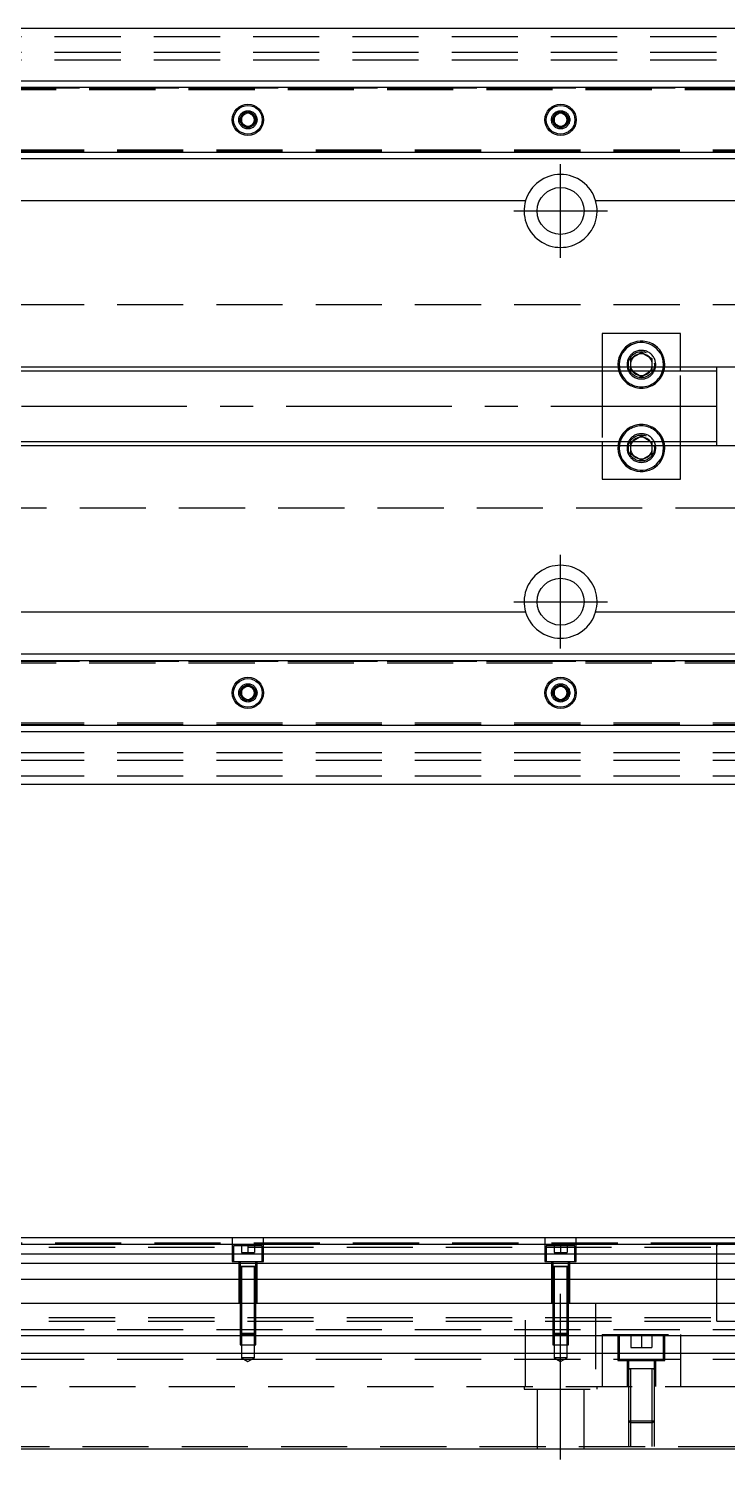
# Model space of a CAD drawing. Extents: x -10 to 728, y -248 to 77.
# Drawn here: x 337.9 to 472, y -202.1 to 72.5 of the extents above; entities that cross this region are included whole.
import ezdxf

# ---------------------------------------------------------------- set-up
doc = ezdxf.new("R2010")
doc.units = 0
doc.linetypes.add('CENTER', pattern=[50.8, 31.75, -6.35, 6.35, -6.35])
doc.linetypes.add('DASHED', pattern=[19.05, 12.7, -6.35])
doc.layers.get('0').update_dxf_attribs({"linetype": 'CONTINUOUS'})
doc.layers.add('CENTER', color=1, linetype='CENTER')

msp = doc.modelspace()

# ---------------------------------------------------------------- linework, layer by layer
at = {"color": 7, "linetype": 'CONTINUOUS'}
for p, q in [((520, 72.5), (335, 72.5)), ((335, 62.5), (520, 62.5)), ((335, 61.247728), (520, 61.247728)), ((378.75, 55.721688), (380, 56.443376)), ((378.75, 54.278312), (378.75, 55.721688)), ((380, 56.443376), (381.25, 55.721688)), ((381.25, 55.721688), (381.25, 54.278312)), ((438.75, 55.721688), (440, 56.443376)), ((438.75, 54.278312), (438.75, 55.721688)), ((440, 56.443376), (441.25, 55.721688)), ((441.25, 55.721688), (441.25, 54.278312)), ((380, 53.556624), (378.75, 54.278312)), ((381.25, 54.278312), (380, 53.556624)), ((440, 53.556624), (438.75, 54.278312)), ((441.25, 54.278312), (440, 53.556624)), ((520, 48.752272), (335, 48.752272)), ((520, 47.5), (335, 47.5)), ((335, 39.5), (433.291796, 39.5)), ((446.708204, 39.5), (520, 39.5)), ((463, 14), (448, 14)), ((448, 14), (448, 7.5)), ((463, 7.5), (463, 14)), ((453.5, 9.1547), (455.5, 10.309402)), ((453.5, 7.5), (453.5, 9.1547)), ((455.5, 10.309402), (457.5, 9.1547)), ((457.5, 9.1547), (457.5, 7.5)), ((470, 7.5), (335, 7.5)), ((470, 7.5), (469.995, 7.5)), ((470, -7.500006), (470, 7.500006)), ((475, 7.5), (470, 7.5)), ((470.005, 7.5), (470, 7.5)), ((335, -7.5), (470, -7.5)), ((448, -7.5), (448, -14)), ((453.5, -9.1547), (453.5, -7.5)), ((457.5, -7.5), (457.5, -9.1547)), ((463, -14), (463, -7.5)), ((469.995, -7.5), (470, -7.5)), ((470, -7.5), (475, -7.5)), ((470, -7.5), (470.005, -7.5)), ((455.5, -10.309402), (453.5, -9.1547)), ((457.5, -9.1547), (455.5, -10.309402)), ((448, -14), (463, -14)), ((433.291796, -39.5), (335, -39.5)), ((520, -39.5), (446.708204, -39.5)), ((335, -47.5), (520, -47.5)), ((335, -48.752272), (520, -48.752272)), ((378.75, -54.278312), (380, -53.556624)), ((378.75, -55.721688), (378.75, -54.278312)), ((380, -53.556624), (381.25, -54.278312)), ((381.25, -54.278312), (381.25, -55.721688)), ((438.75, -54.278312), (440, -53.556624)), ((438.75, -55.721688), (438.75, -54.278312)), ((440, -53.556624), (441.25, -54.278312)), ((441.25, -54.278312), (441.25, -55.721688)), ((380, -56.443376), (378.75, -55.721688)), ((381.25, -55.721688), (380, -56.443376)), ((440, -56.443376), (438.75, -55.721688)), ((441.25, -55.721688), (440, -56.443376)), ((520, -61.247728), (335, -61.247728)), ((520, -62.5), (335, -62.5)), ((335, -72.5), (520, -72.5)), ((520, -159.62), (330.5, -159.62)), ((520, -160.872272), (330.5, -160.872272)), ((470, -168.12), (470, -160.619994)), ((470, -175.620006), (470, -160.619994)), ((470, -172.12), (470, -161.37)), ((330.5, -162.64668), (520, -162.64668)), ((520, -164.543076), (330.5, -164.543076)), ((520, -167.597372), (330.5, -167.597372)), ((0, -172.12), (520, -172.12)), ((470, -174.87), (470, -172.12)), ((470, -175.620006), (470, -174.87)), ((520, -178.42), (0, -178.42)), ((520, -181.82), (0, -181.82)), ((0, -200.12), (520, -200.12))]:
    msp.add_line(p, q, dxfattribs=at)
at = {"color": 3, "linetype": 'DASHED'}
for p, q in [((0, 71), (520, 71)), ((0, 68), (520, 68)), ((0, 66.5), (520, 66.5)), ((330.5, 61.1), (520, 61.1)), ((330.5, 60.8), (520, 60.8)), ((335, 61.1147), (520, 61.1147)), ((378.5, 55), (378.52041, 55.24661)), ((438.5, 55), (438.52041, 55.24661)), ((520, 49.2), (330.5, 49.2)), ((520, 48.9), (330.5, 48.9)), ((520, 48.8853), (335, 48.8853)), ((520, 19.5), (61.969694, 19.5)), ((457.983582, 8.286038), (458, 8)), ((448, 7.5), (448, 6.75)), ((448, 6.75), (448, -6.75)), ((453.5, 6.8453), (453.5, 7.5)), ((453.665064, 6.75), (453.5, 6.8453)), ((455.5, 5.690598), (453.665064, 6.75)), ((457.334936, 6.75), (455.5, 5.690598)), ((457.5, 6.8453), (457.334936, 6.75)), ((457.5, 7.5), (457.5, 6.8453)), ((463, 6.75), (463, 7.5)), ((463, -6.75), (463, 6.75)), ((448, -6.75), (448, -7.5)), ((453.5, -6.8453), (453.665064, -6.75)), ((453.5, -7.5), (453.5, -6.8453)), ((453.665064, -6.75), (455.5, -5.690598)), ((455.5, -5.690598), (457.334936, -6.75)), ((457.334936, -6.75), (457.5, -6.8453)), ((457.5, -6.8453), (457.5, -7.5)), ((457.983582, -7.713962), (458, -8)), ((463, -7.5), (463, -6.75)), ((61.969694, -19.5), (520, -19.5)), ((330.5, -48.9), (520, -48.9)), ((330.5, -49.2), (520, -49.2)), ((335, -48.8853), (520, -48.8853)), ((381.477374, -54.74045), (381.5, -55)), ((441.477374, -54.74045), (441.5, -55)), ((520, -60.8), (330.5, -60.8)), ((520, -61.1), (330.5, -61.1)), ((520, -61.1147), (335, -61.1147)), ((520, -66.5), (0, -66.5)), ((520, -68), (0, -68)), ((520, -71), (0, -71)), ((37.0075, -161.37), (470.0025, -161.37)), ((470.005, -160.62), (330.5, -160.62)), ((377, -159.62), (377, -164.12)), ((382.75, -161.12), (377.25, -161.12)), ((377.25, -161.12), (377.25, -164.12)), ((378.75, -161.12), (378.75, -162.42)), ((380, -161.12), (380, -162.42)), ((381.25, -161.12), (381.25, -162.42)), ((382.75, -164.12), (382.75, -161.12)), ((383, -164.12), (383, -159.62)), ((437, -159.62), (437, -164.12)), ((442.75, -161.12), (437.25, -161.12)), ((437.25, -161.12), (437.25, -164.12)), ((438.75, -161.12), (438.75, -162.42)), ((440, -161.12), (440, -162.42)), ((441.25, -161.12), (441.25, -162.42)), ((442.75, -164.12), (442.75, -161.12)), ((443, -164.12), (443, -159.62)), ((475, -160.62), (469.995, -160.62)), ((470, -160.62), (470, -161.169038)), ((470, -161.168872), (470, -160.62)), ((470, -167.919934), (470, -161.168872)), ((377, -164.12), (383, -164.12)), ((378.25, -164.12), (378.25, -172.12)), ((378.5, -164.12), (378.5, -165.12)), ((378.75, -162.42), (380, -162.42)), ((380, -162.42), (381.25, -162.42)), ((381.5, -165.12), (381.5, -164.12)), ((381.75, -172.12), (381.75, -164.12)), ((437, -164.12), (443, -164.12)), ((438.25, -164.12), (438.25, -172.12)), ((438.5, -164.12), (438.5, -165.12)), ((438.75, -162.42), (440, -162.42)), ((440, -162.42), (441.25, -162.42)), ((441.5, -165.12), (441.5, -164.12)), ((441.75, -172.12), (441.75, -164.12)), ((381.500006, -165.12), (378.499994, -165.12)), ((379.998804, -165.12), (378.499994, -165.12)), ((378.5, -165.115), (378.5, -165.12)), ((378.5, -165.12), (378.62467, -165.12)), ((378.624678, -165.12), (378.5, -165.12)), ((378.5, -165.12), (378.5, -172.12)), ((378.5, -165.12), (378.5, -165.125)), ((378.62467, -165.12), (381.375392, -165.12)), ((379.998804, -165.12), (378.624678, -165.12)), ((378.75, -165.12), (378.75, -172.12)), ((381.500006, -165.12), (379.998804, -165.12)), ((381.37533, -165.12), (379.998804, -165.12)), ((381.25, -172.12), (381.25, -165.12)), ((381.5, -165.12), (381.37533, -165.12)), ((381.375392, -165.12), (381.5, -165.12)), ((381.5, -165.12), (381.5, -165.115)), ((381.5, -172.12), (381.5, -165.12)), ((381.5, -165.125), (381.5, -165.12)), ((441.500006, -165.12), (438.499994, -165.12)), ((439.998804, -165.12), (438.499994, -165.12)), ((438.5, -165.115), (438.5, -165.12)), ((438.5, -165.12), (438.62467, -165.12)), ((438.624678, -165.12), (438.5, -165.12)), ((438.5, -165.12), (438.5, -172.12)), ((438.5, -165.12), (438.5, -165.125)), ((438.62467, -165.12), (441.375392, -165.12)), ((439.998804, -165.12), (438.624678, -165.12)), ((438.75, -165.12), (438.75, -172.12)), ((441.500006, -165.12), (439.998804, -165.12)), ((441.37533, -165.12), (439.998804, -165.12)), ((441.25, -172.12), (441.25, -165.12)), ((441.5, -165.12), (441.37533, -165.12)), ((441.375392, -165.12), (441.5, -165.12)), ((441.5, -165.12), (441.5, -165.115)), ((441.5, -172.12), (441.5, -165.12)), ((441.5, -165.125), (441.5, -165.12)), ((470, -172.12023), (470, -167.919934)), ((378.5, -172.12), (378.5, -177.87)), ((378.500006, -172.12), (378.500002, -177.87)), ((378.75, -172.12), (378.75, -178.12)), ((381.25, -178.12), (381.25, -172.12)), ((381.499998, -177.87), (381.499994, -172.12)), ((381.5, -177.87), (381.5, -172.12)), ((433.291796, -188.12), (433.291796, -172.12)), ((438.5, -172.12), (438.5, -177.87)), ((438.500006, -172.12), (438.500002, -177.87)), ((438.75, -172.12), (438.75, -178.12)), ((441.25, -178.12), (441.25, -172.12)), ((441.499998, -177.87), (441.499994, -172.12)), ((441.5, -177.87), (441.5, -172.12)), ((446.708204, -172.12), (446.708204, -188.12)), ((470, -175.070962), (470, -172.12023)), ((37.0075, -174.87), (470.0025, -174.87)), ((37.0075, -175.62), (470.0025, -175.62)), ((469.995, -175.62), (470, -175.62)), ((470, -175.619332), (470, -175.070962)), ((470, -175.62), (470, -175.619332)), ((470, -175.62), (475, -175.62)), ((470, -175.62), (470.005, -175.62)), ((520, -177.27), (0, -177.27)), ((378.5, -177.87), (381.5, -177.87)), ((378.5, -177.87), (378.75, -178.12)), ((378.500002, -177.87), (378.500006, -178.42)), ((378.500006, -178.42), (378.500006, -180.12)), ((381.25, -178.12), (378.75, -178.12)), ((378.75, -178.12), (378.75, -180.12)), ((381.25, -178.12), (381.5, -177.87)), ((381.25, -180.12), (381.25, -178.12)), ((381.499994, -178.42), (381.499998, -177.87)), ((381.499994, -180.12), (381.499994, -178.42)), ((438.5, -177.87), (441.5, -177.87)), ((438.5, -177.87), (438.75, -178.12)), ((438.500002, -177.87), (438.500006, -178.42)), ((438.500006, -178.42), (438.500006, -180.12)), ((441.25, -178.12), (438.75, -178.12)), ((438.75, -178.12), (438.75, -180.12)), ((441.25, -178.12), (441.5, -177.87)), ((441.25, -180.12), (441.25, -178.12)), ((441.499994, -178.42), (441.499998, -177.87)), ((441.499994, -180.12), (441.499994, -178.42)), ((448, -178.12), (448, -178.42)), ((448, -178.12), (463, -178.12)), ((448, -178.42), (448, -181.82)), ((451, -178.12), (451, -183.12)), ((451.25, -178.12), (451.25, -178.42)), ((451.25, -178.42), (451.25, -181.82)), ((453.5, -178.12), (453.5, -180.62)), ((455.5, -178.12), (455.5, -180.62)), ((457.5, -178.12), (457.5, -180.62)), ((459.75, -178.42), (459.75, -178.12)), ((459.75, -181.82), (459.75, -178.42)), ((460, -183.12), (460, -178.12)), ((463, -178.12), (463, -178.42)), ((463, -178.42), (463, -181.82)), ((378.500006, -180.12), (381.499994, -180.12)), ((378.75, -180.12), (378.75, -182.62)), ((381.25, -182.62), (381.25, -180.12)), ((438.500006, -180.12), (441.499994, -180.12)), ((438.75, -180.12), (438.75, -182.62)), ((441.25, -182.62), (441.25, -180.12)), ((453.5, -180.62), (455.5, -180.62)), ((455.5, -180.62), (457.5, -180.62)), ((520, -182.97), (0, -182.97)), ((381.25, -182.62), (378.75, -182.62)), ((378.75, -182.62), (380, -183.341688)), ((380, -183.341688), (381.25, -182.62)), ((441.25, -182.62), (438.75, -182.62)), ((438.75, -182.62), (440, -183.341688)), ((440, -183.341688), (441.25, -182.62)), ((448, -181.82), (448, -188.12)), ((451, -183.12), (460, -183.12)), ((451.25, -181.82), (451.25, -183.12)), ((452.75, -183.12), (452.75, -188.12)), ((453, -183.12), (453, -184.72)), ((458, -184.72), (458, -183.12)), ((458.25, -188.12), (458.25, -183.12)), ((459.75, -183.12), (459.75, -181.82)), ((463, -181.82), (463, -188.12)), ((458.000006, -184.72), (452.999994, -184.72)), ((458.000006, -184.72), (452.999994, -184.72)), ((453, -184.715), (453, -184.72)), ((453, -184.72), (453.257448, -184.72)), ((453.257468, -184.72), (453, -184.72)), ((453, -184.72), (453, -188.12)), ((453, -184.72), (453, -184.725)), ((457.742552, -184.72), (453.257468, -184.72)), ((453.4, -184.72), (453.4, -188.12)), ((457.6, -188.12), (457.6, -184.72)), ((458, -184.72), (457.742552, -184.72)), ((457.742602, -184.72), (458, -184.72)), ((458, -184.72), (458, -184.715)), ((458, -188.12), (458, -184.72)), ((458, -184.725), (458, -184.72)), ((326.708204, -188.12), (463.291796, -188.12)), ((433, -188.12), (433, -188.62)), ((433, -188.62), (447, -188.62)), ((435.5, -188.62), (435.5, -200.12)), ((444.5, -200.12), (444.5, -188.62)), ((447, -188.62), (447, -188.12)), ((453, -188.12), (453, -194.72)), ((453.000006, -188.12), (453.000006, -194.720006)), ((453.4, -188.12), (453.4, -195.12)), ((457.6, -195.12), (457.6, -188.12)), ((457.999994, -194.720006), (457.999994, -188.12)), ((458, -194.72), (458, -188.12)), ((463.291796, -188.12), (476.708204, -188.12)), ((453, -194.72), (458, -194.72)), ((453, -194.72), (453.4, -195.12)), ((453.000006, -194.720006), (453.000006, -199.62)), ((457.6, -195.12), (458, -194.72)), ((457.999994, -199.62), (457.999994, -194.720006)), ((457.6, -195.12), (453.4, -195.12)), ((453.4, -195.12), (453.4, -199.62)), ((457.6, -199.62), (457.6, -195.12)), ((62.499994, -199.62), (520, -199.62))]:
    msp.add_line(p, q, dxfattribs=at)
at = {"color": 3, "linetype": 'CONTINUOUS'}
for p, q in [((470, 6.75), (335, 6.75)), ((335, -6.75), (470, -6.75))]:
    msp.add_line(p, q, dxfattribs=at)
at = {"color": 7, "linetype": 'CONTINUOUS'}
for centre, radius in [((380, 55), 3), ((380, 55), 2.75), ((440, 55), 3), ((440, 55), 2.75), ((440, 37.5), 4.5), ((440, -37.5), 4.5), ((380, -55), 3), ((440, -55), 3), ((380, -55), 2.75), ((440, -55), 2.75)]:
    msp.add_circle(centre, radius, dxfattribs=at)
at = {"color": 3, "linetype": 'DASHED'}
for centre, radius in [((380, 55), 1.75), ((380, 55), 1.5), ((440, 55), 1.75), ((440, 55), 1.5), ((455.5, 8), 2.5), ((455.5, -8), 2.5), ((380, -55), 1.75), ((380, -55), 1.5), ((440, -55), 1.75), ((440, -55), 1.5)]:
    msp.add_circle(centre, radius, dxfattribs=at)
at = {"color": 7, "linetype": 'CONTINUOUS'}
for centre, radius, start, end in [((380, 55), 1.25, 120, 180), ((380, 55), 1.25, 180, 240), ((380, 55), 1.25, 60, 120), ((380, 55), 1.25, 0, 60), ((380, 55), 1.25, 300, 0), ((440, 55), 1.25, 120, 180), ((440, 55), 1.25, 180, 240), ((440, 55), 1.25, 60, 120), ((440, 55), 1.25, 0, 60), ((440, 55), 1.25, 300, 0), ((380, 55), 1.25, 240, 300), ((440, 55), 1.25, 240, 300), ((440, 37.5), 7, 16.60155, 163.39845), ((440, 37.5), 7, 163.39845, 16.60155), ((455.5, 8), 4.5, 0, 186.37937), ((455.5, 8), 4.25, 0, 186.756327), ((455.5, 8), 2.1, 162.24721, 180), ((455.5, 8), 2.1, 137.75279, 162.24721), ((455.5, 8), 2.1, 102.24721, 137.75279), ((455.5, 8), 2.1, 77.75279, 102.24721), ((455.5, 8), 2.1, 42.24721, 77.75279), ((455.5, 8), 2.1, 17.75279, 42.24721), ((455.5, 8), 2.1, 346.225853, 17.75279), ((455.5, 8), 2.1, 180, 193.774147), ((455.5, 8), 2.1, 193.774147, 197.75279), ((455.5, 8), 2.1, 197.75279, 216.529607), ((455.5, 8), 2.1, 216.529607, 222.24721), ((455.5, 8), 2.1, 222.24721, 257.75279), ((455.5, 8), 2.1, 257.75279, 282.24721), ((455.5, 8), 2.1, 282.24721, 317.75279), ((455.5, 8), 2.1, 317.75279, 323.470393), ((455.5, 8), 2.1, 323.470393, 342.24721), ((455.5, 8), 2.1, 342.24721, 346.225853), ((455.5, 8), 4.25, 353.243673, 0), ((455.5, 8), 4.5, 353.62063, 0), ((455.5, -8), 4.5, 173.62063, 0), ((455.5, -8), 4.25, 173.243673, 0), ((455.5, -8), 2.1, 166.225853, 180), ((455.5, -8), 2.1, 180, 197.75279), ((455.5, -8), 2.1, 162.24721, 166.225853), ((455.5, -8), 2.1, 143.470393, 162.24721), ((455.5, -8), 2.1, 137.75279, 143.470393), ((455.5, -8), 2.1, 102.24721, 137.75279), ((455.5, -8), 2.1, 77.75279, 102.24721), ((455.5, -8), 2.1, 42.24721, 77.75279), ((455.5, -8), 2.1, 36.529607, 42.24721), ((455.5, -8), 2.1, 17.75279, 36.529607), ((455.5, -8), 2.1, 13.774147, 17.75279), ((455.5, -8), 2.1, 342.24721, 13.774147), ((455.5, -8), 4.25, 0, 6.756327), ((455.5, -8), 4.5, 0, 6.37937), ((455.5, -8), 2.1, 197.75279, 222.24721), ((455.5, -8), 2.1, 222.24721, 257.75279), ((455.5, -8), 2.1, 257.75279, 282.24721), ((455.5, -8), 2.1, 282.24721, 317.75279), ((455.5, -8), 2.1, 317.75279, 342.24721), ((440, -37.5), 7, 343.39845, 196.60155), ((440, -37.5), 7, 196.60155, 343.39845), ((380, -55), 1.25, 120, 180), ((380, -55), 1.25, 60, 120), ((380, -55), 1.25, 0, 60), ((440, -55), 1.25, 120, 180), ((440, -55), 1.25, 60, 120), ((440, -55), 1.25, 0, 60), ((380, -55), 1.25, 180, 240), ((380, -55), 1.25, 240, 300), ((380, -55), 1.25, 300, 0), ((440, -55), 1.25, 180, 240), ((440, -55), 1.25, 240, 300), ((440, -55), 1.25, 300, 0)]:
    msp.add_arc(centre, radius, start, end, dxfattribs=at)
at = {"color": 3, "linetype": 'DASHED'}
for centre, radius, start, end in [((455.5, 8), 2.75, 349.524318, 180), ((455.5, 8), 4.5, 186.37937, 196.12762), ((455.5, 8), 4.5, 196.12762, 343.87238), ((455.5, 8), 4.25, 186.756327, 197.104635), ((455.5, 8), 4.25, 197.104635, 342.895365), ((455.5, 8), 2.75, 180, 190.475682), ((455.5, 8), 2.75, 190.475682, 207.035692), ((455.5, 8), 2.75, 207.035692, 332.964308), ((455.5, 8), 2.75, 332.964308, 349.524318), ((455.5, 8), 4.25, 342.895365, 353.243673), ((455.5, 8), 4.5, 343.87238, 353.62063), ((455.5, -8), 4.5, 16.12762, 163.87238), ((455.5, -8), 4.25, 17.104635, 162.895365), ((455.5, -8), 2.75, 27.035692, 152.964308), ((455.5, -8), 4.5, 163.87238, 173.62063), ((455.5, -8), 4.25, 162.895365, 173.243673), ((455.5, -8), 2.75, 180, 10.475682), ((455.5, -8), 2.75, 169.524318, 180), ((455.5, -8), 2.75, 152.964308, 169.524318), ((455.5, -8), 2.75, 10.475682, 27.035692), ((455.5, -8), 4.25, 6.756327, 17.104635), ((455.5, -8), 4.5, 6.37937, 16.12762)]:
    msp.add_arc(centre, radius, start, end, dxfattribs=at)
at = {"layer": 'CENTER', "color": 1, "linetype": 'CENTER'}
for p, q in [((440, 28.5), (440, 46.5)), ((431, 37.5), (449, 37.5)), ((571.502205, 0), (-10.32213, 0)), ((440, -46.5), (440, -28.5)), ((431, -37.5), (449, -37.5)), ((440, -202.12), (440, -170.12))]:
    msp.add_line(p, q, dxfattribs=at)

doc.saveas('drawing.dxf')
